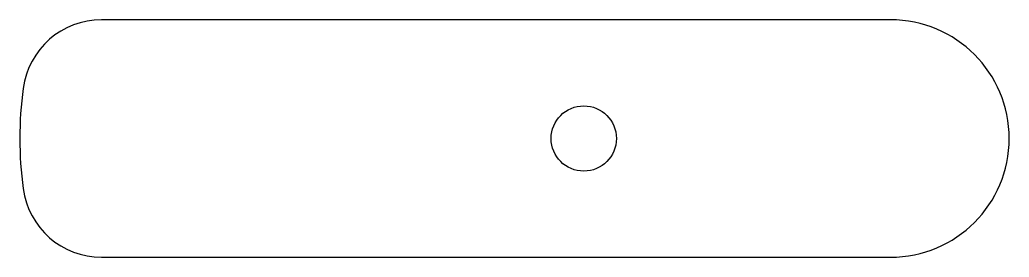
# Model space of a CAD drawing. Header units: millimetres. Extents: x -80 to 20, y -12 to 12.
import ezdxf

# ---------------------------------------------------------------- set-up
doc = ezdxf.new("R2010")
doc.units = ezdxf.units.MM
doc.layers.get('0').update_dxf_attribs({"linetype": 'CONTINUOUS'})

msp = doc.modelspace()

# ---------------------------------------------------------------- linework, layer by layer
msp.add_lwpolyline([(-71.73, 12, 0.37557), (-79.66, 5.07, 0.06697), (-79.66, -5.07, 0.37557), (-71.73, -12), (8, -12, 1), (8, 12)], format="xyb", close=True)
msp.add_circle((-23, 0), 3.3)

doc.saveas('drawing.dxf')
